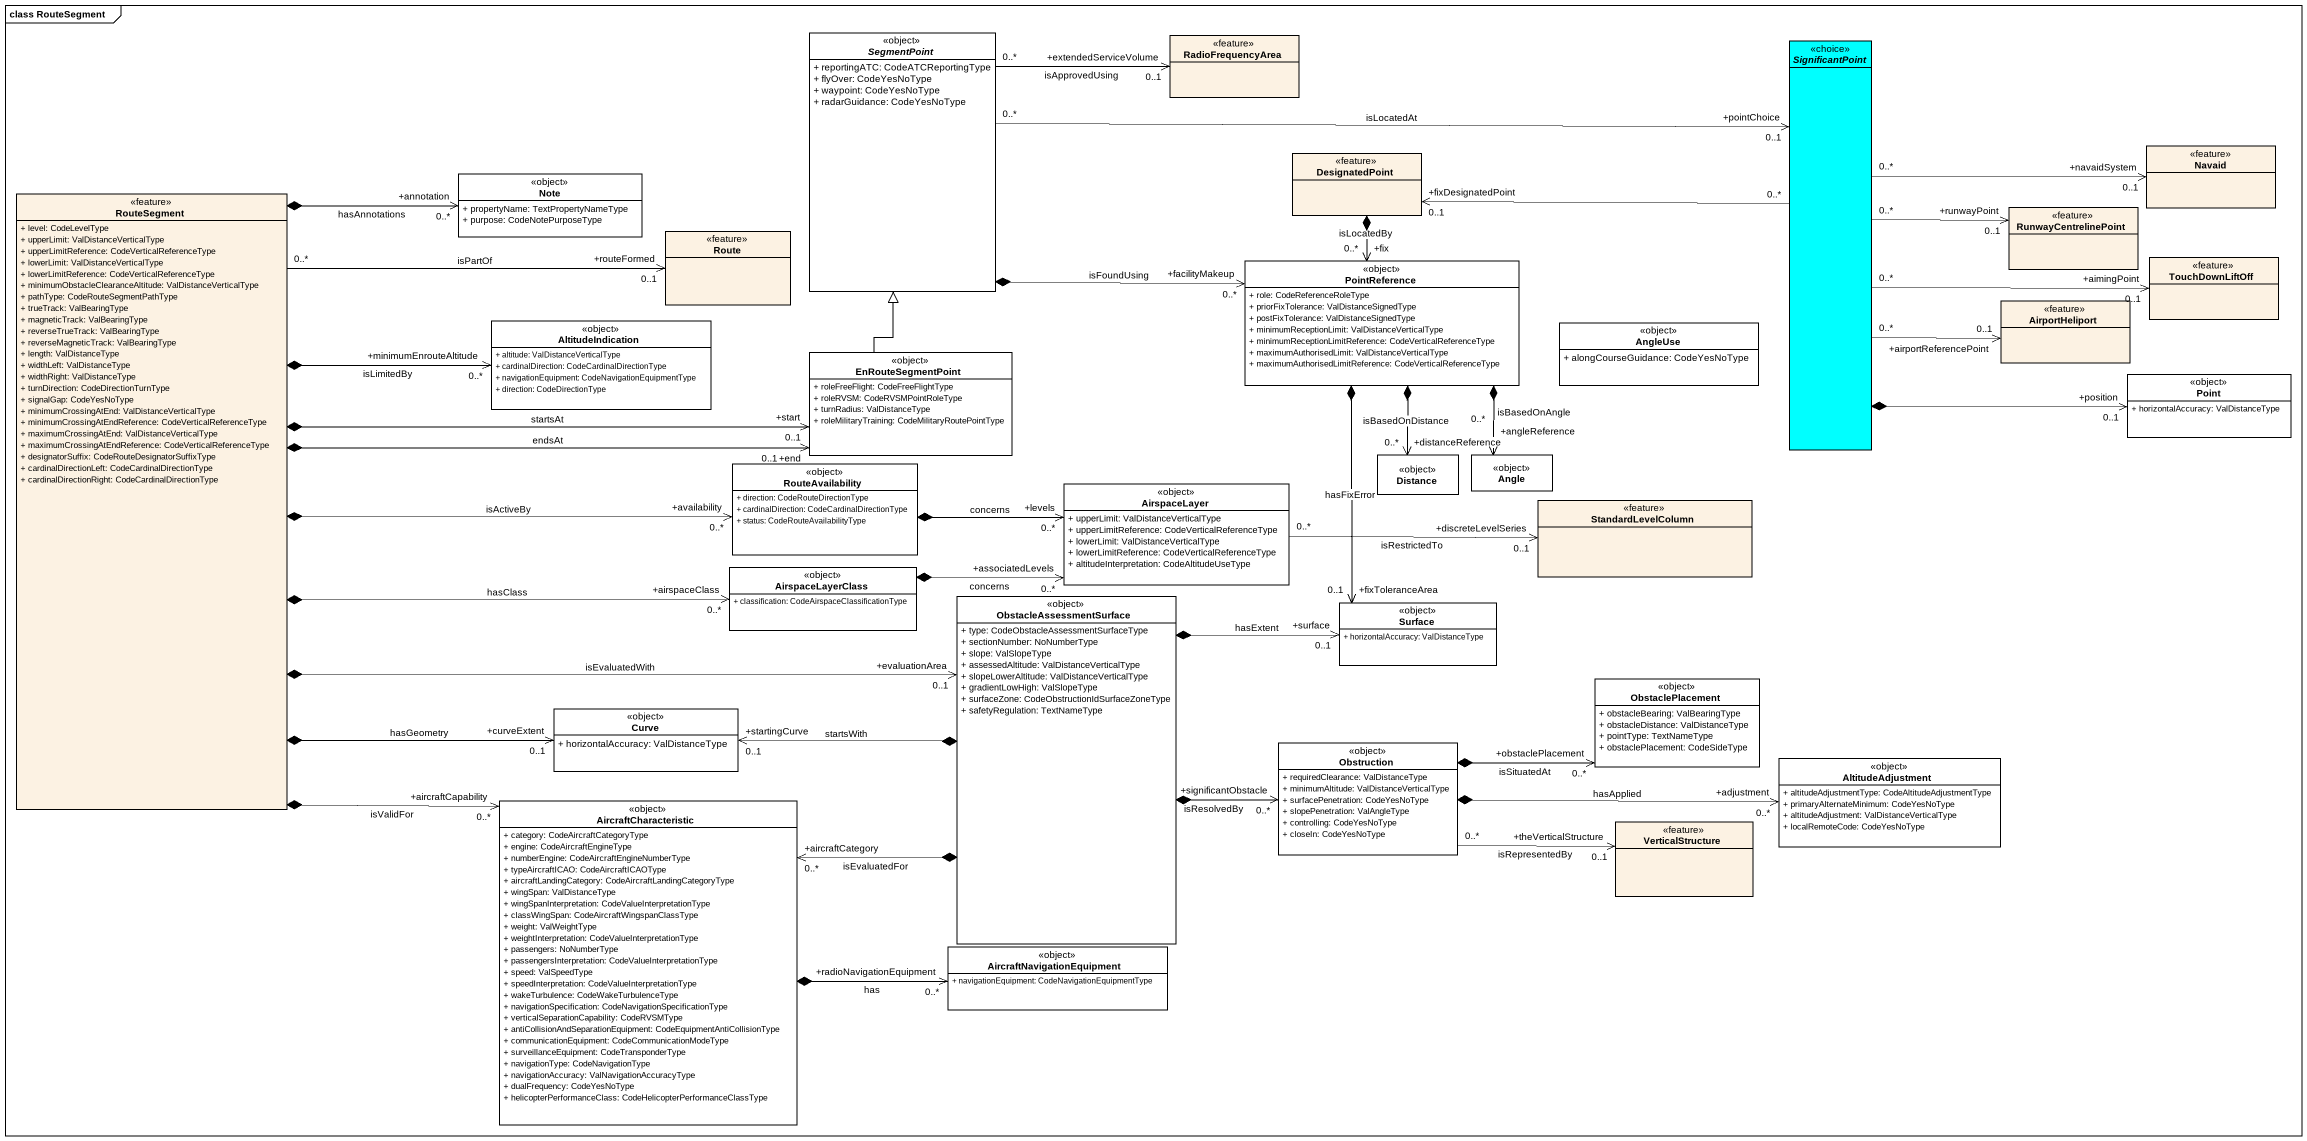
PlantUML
@startuml
mainframe class RouteSegment
hide circle
hide empty members
skinparam classAttributeIconSize 0
abstract class SegmentPoint <<object>> #FFFFFF {
  + reportingATC: CodeATCReportingType
  + flyOver: CodeYesNoType
  + waypoint: CodeYesNoType
  + radarGuidance: CodeYesNoType
}
class RadioFrequencyArea <<feature>>
abstract class SignificantPoint <<choice>> #00FFFF
class "Note" as Note_ <<object>> #FFFFFF {
  + propertyName: TextPropertyNameType
  + purpose: CodeNotePurposeType
}
class DesignatedPoint <<feature>>
class Navaid <<feature>>
class RouteSegment <<feature>> {
  + level: CodeLevelType
  + upperLimit: ValDistanceVerticalType
  + upperLimitReference: CodeVerticalReferenceType
  + lowerLimit: ValDistanceVerticalType
  + lowerLimitReference: CodeVerticalReferenceType
  + minimumObstacleClearanceAltitude: ValDistanceVerticalType
  + pathType: CodeRouteSegmentPathType
  + trueTrack: ValBearingType
  + magneticTrack: ValBearingType
  + reverseTrueTrack: ValBearingType
  + reverseMagneticTrack: ValBearingType
  + length: ValDistanceType
  + widthLeft: ValDistanceType
  + widthRight: ValDistanceType
  + turnDirection: CodeDirectionTurnType
  + signalGap: CodeYesNoType
  + minimumCrossingAtEnd: ValDistanceVerticalType
  + minimumCrossingAtEndReference: CodeVerticalReferenceType
  + maximumCrossingAtEnd: ValDistanceVerticalType
  + maximumCrossingAtEndReference: CodeVerticalReferenceType
  + designatorSuffix: CodeRouteDesignatorSuffixType
  + cardinalDirectionLeft: CodeCardinalDirectionType
  + cardinalDirectionRight: CodeCardinalDirectionType
}
class RunwayCentrelinePoint <<feature>>
class Route <<feature>>
class PointReference <<object>> #FFFFFF {
  + role: CodeReferenceRoleType
  + priorFixTolerance: ValDistanceSignedType
  + postFixTolerance: ValDistanceSignedType
  + minimumReceptionLimit: ValDistanceVerticalType
  + minimumReceptionLimitReference: CodeVerticalReferenceType
  + maximumAuthorisedLimit: ValDistanceVerticalType
  + maximumAuthorisedLimitReference: CodeVerticalReferenceType
}
class TouchDownLiftOff <<feature>>
class AltitudeIndication <<object>> #FFFFFF {
  + altitude: ValDistanceVerticalType
  + cardinalDirection: CodeCardinalDirectionType
  + navigationEquipment: CodeNavigationEquipmentType
  + direction: CodeDirectionType
}
class AngleUse <<object>> #FFFFFF {
  + alongCourseGuidance: CodeYesNoType
}
class AirportHeliport <<feature>>
class EnRouteSegmentPoint <<object>> #FFFFFF {
  + roleFreeFlight: CodeFreeFlightType
  + roleRVSM: CodeRVSMPointRoleType
  + turnRadius: ValDistanceType
  + roleMilitaryTraining: CodeMilitaryRoutePointType
}
class Point <<object>> #FFFFFF {
  + horizontalAccuracy: ValDistanceType
}
class Distance <<object>> #FFFFFF
class Angle <<object>> #FFFFFF
class RouteAvailability <<object>> #FFFFFF {
  + direction: CodeRouteDirectionType
  + cardinalDirection: CodeCardinalDirectionType
  + status: CodeRouteAvailabilityType
}
class AirspaceLayer <<object>> #FFFFFF {
  + upperLimit: ValDistanceVerticalType
  + upperLimitReference: CodeVerticalReferenceType
  + lowerLimit: ValDistanceVerticalType
  + lowerLimitReference: CodeVerticalReferenceType
  + altitudeInterpretation: CodeAltitudeUseType
}
class StandardLevelColumn <<feature>>
class AirspaceLayerClass <<object>> #FFFFFF {
  + classification: CodeAirspaceClassificationType
}
class ObstacleAssessmentSurface <<object>> #FFFFFF {
  + type: CodeObstacleAssessmentSurfaceType
  + sectionNumber: NoNumberType
  + slope: ValSlopeType
  + assessedAltitude: ValDistanceVerticalType
  + slopeLowerAltitude: ValDistanceVerticalType
  + gradientLowHigh: ValSlopeType
  + surfaceZone: CodeObstructionIdSurfaceZoneType
  + safetyRegulation: TextNameType
}
class Surface <<object>> #FFFFFF {
  + horizontalAccuracy: ValDistanceType
}
class ObstaclePlacement <<object>> #FFFFFF {
  + obstacleBearing: ValBearingType
  + obstacleDistance: ValDistanceType
  + pointType: TextNameType
  + obstaclePlacement: CodeSideType
}
class Curve <<object>> #FFFFFF {
  + horizontalAccuracy: ValDistanceType
}
class Obstruction <<object>> #FFFFFF {
  + requiredClearance: ValDistanceType
  + minimumAltitude: ValDistanceVerticalType
  + surfacePenetration: CodeYesNoType
  + slopePenetration: ValAngleType
  + controlling: CodeYesNoType
  + closeIn: CodeYesNoType
}
class AltitudeAdjustment <<object>> #FFFFFF {
  + altitudeAdjustmentType: CodeAltitudeAdjustmentType
  + primaryAlternateMinimum: CodeYesNoType
  + altitudeAdjustment: ValDistanceVerticalType
  + localRemoteCode: CodeYesNoType
}
class AircraftCharacteristic <<object>> #FFFFFF {
  + category: CodeAircraftCategoryType
  + engine: CodeAircraftEngineType
  + numberEngine: CodeAircraftEngineNumberType
  + typeAircraftICAO: CodeAircraftICAOType
  + aircraftLandingCategory: CodeAircraftLandingCategoryType
  + wingSpan: ValDistanceType
  + wingSpanInterpretation: CodeValueInterpretationType
  + classWingSpan: CodeAircraftWingspanClassType
  + weight: ValWeightType
  + weightInterpretation: CodeValueInterpretationType
  + passengers: NoNumberType
  + passengersInterpretation: CodeValueInterpretationType
  + speed: ValSpeedType
  + speedInterpretation: CodeValueInterpretationType
  + wakeTurbulence: CodeWakeTurbulenceType
  + navigationSpecification: CodeNavigationSpecificationType
  + verticalSeparationCapability: CodeRVSMType
  + antiCollisionAndSeparationEquipment: CodeEquipmentAntiCollisionType
  + communicationEquipment: CodeCommunicationModeType
  + surveillanceEquipment: CodeTransponderType
  + navigationType: CodeNavigationType
  + navigationAccuracy: ValNavigationAccuracyType
  + dualFrequency: CodeYesNoType
  + helicopterPerformanceClass: CodeHelicopterPerformanceClassType
}
class VerticalStructure <<feature>>
class AircraftNavigationEquipment <<object>> #FFFFFF {
  + navigationEquipment: CodeNavigationEquipmentType
}
SegmentPoint "0..*" -right-> "+extendedServiceVolume\n0..1" RadioFrequencyArea : isApprovedUsing
SegmentPoint "0..*" -right-> "+pointChoice\n0..1" SignificantPoint : isLocatedAt
SegmentPoint *-right-> "+facilityMakeup\n0..*" PointReference : isFoundUsing
SignificantPoint "0..*" -left-> "+fixDesignatedPoint\n0..1" DesignatedPoint
SignificantPoint "0..*" -right-> "+navaidSystem\n0..1" Navaid
SignificantPoint "0..*" -right-> "+runwayPoint\n0..1" RunwayCentrelinePoint
SignificantPoint "0..*" -right-> "+aimingPoint\n0..1" TouchDownLiftOff
SignificantPoint "0..*" -right-> "+airportReferencePoint\n0..1" AirportHeliport
SignificantPoint *-right-> "+position\n0..1" Point
DesignatedPoint *--> "+fix\n0..*" PointReference : isLocatedBy
RouteSegment *-up-> "+annotation\n0..*" Note_ : hasAnnotations
RouteSegment "0..*" -right-> "+routeFormed\n0..1" Route : isPartOf
RouteSegment *-right-> "+minimumEnrouteAltitude\n0..*" AltitudeIndication : isLimitedBy
RouteSegment *-right-> "+start\n0..1" EnRouteSegmentPoint : startsAt
RouteSegment *-right-> "+end\n0..1" EnRouteSegmentPoint : endsAt
RouteSegment *-right-> "+availability\n0..*" RouteAvailability : isActiveBy
RouteSegment *-right-> "+airspaceClass\n0..*" AirspaceLayerClass : hasClass
RouteSegment *-right-> "+evaluationArea\n0..1" ObstacleAssessmentSurface : isEvaluatedWith
RouteSegment *-right-> "+curveExtent\n0..1" Curve : hasGeometry
RouteSegment *--> "+aircraftCapability\n0..*" AircraftCharacteristic : isValidFor
PointReference *--> "+distanceReference\n0..*" Distance : isBasedOnDistance
PointReference *--> "+angleReference\n0..*" Angle : isBasedOnAngle
PointReference *--> "+fixToleranceArea\n0..1" Surface : hasFixError
EnRouteSegmentPoint -up-|> SegmentPoint
RouteAvailability *-right-> "+levels\n0..*" AirspaceLayer : concerns
AirspaceLayer "0..*" -right-> "+discreteLevelSeries\n0..1" StandardLevelColumn : isRestrictedTo
AirspaceLayerClass *-right-> "+associatedLevels\n0..*" AirspaceLayer : concerns
ObstacleAssessmentSurface *-right-> "+surface\n0..1" Surface : hasExtent
ObstacleAssessmentSurface *-left-> "+startingCurve\n0..1" Curve : startsWith
ObstacleAssessmentSurface *-right-> "+significantObstacle\n0..*" Obstruction : isResolvedBy
ObstacleAssessmentSurface *-left-> "+aircraftCategory\n0..*" AircraftCharacteristic : isEvaluatedFor
Obstruction *-right-> "+obstaclePlacement\n0..*" ObstaclePlacement : isSituatedAt
Obstruction *-right-> "+adjustment\n0..*" AltitudeAdjustment : hasApplied
Obstruction "0..*" -right-> "+theVerticalStructure\n0..1" VerticalStructure : isRepresentedBy
AircraftCharacteristic *-right-> "+radioNavigationEquipment\n0..*" AircraftNavigationEquipment : has
@enduml
